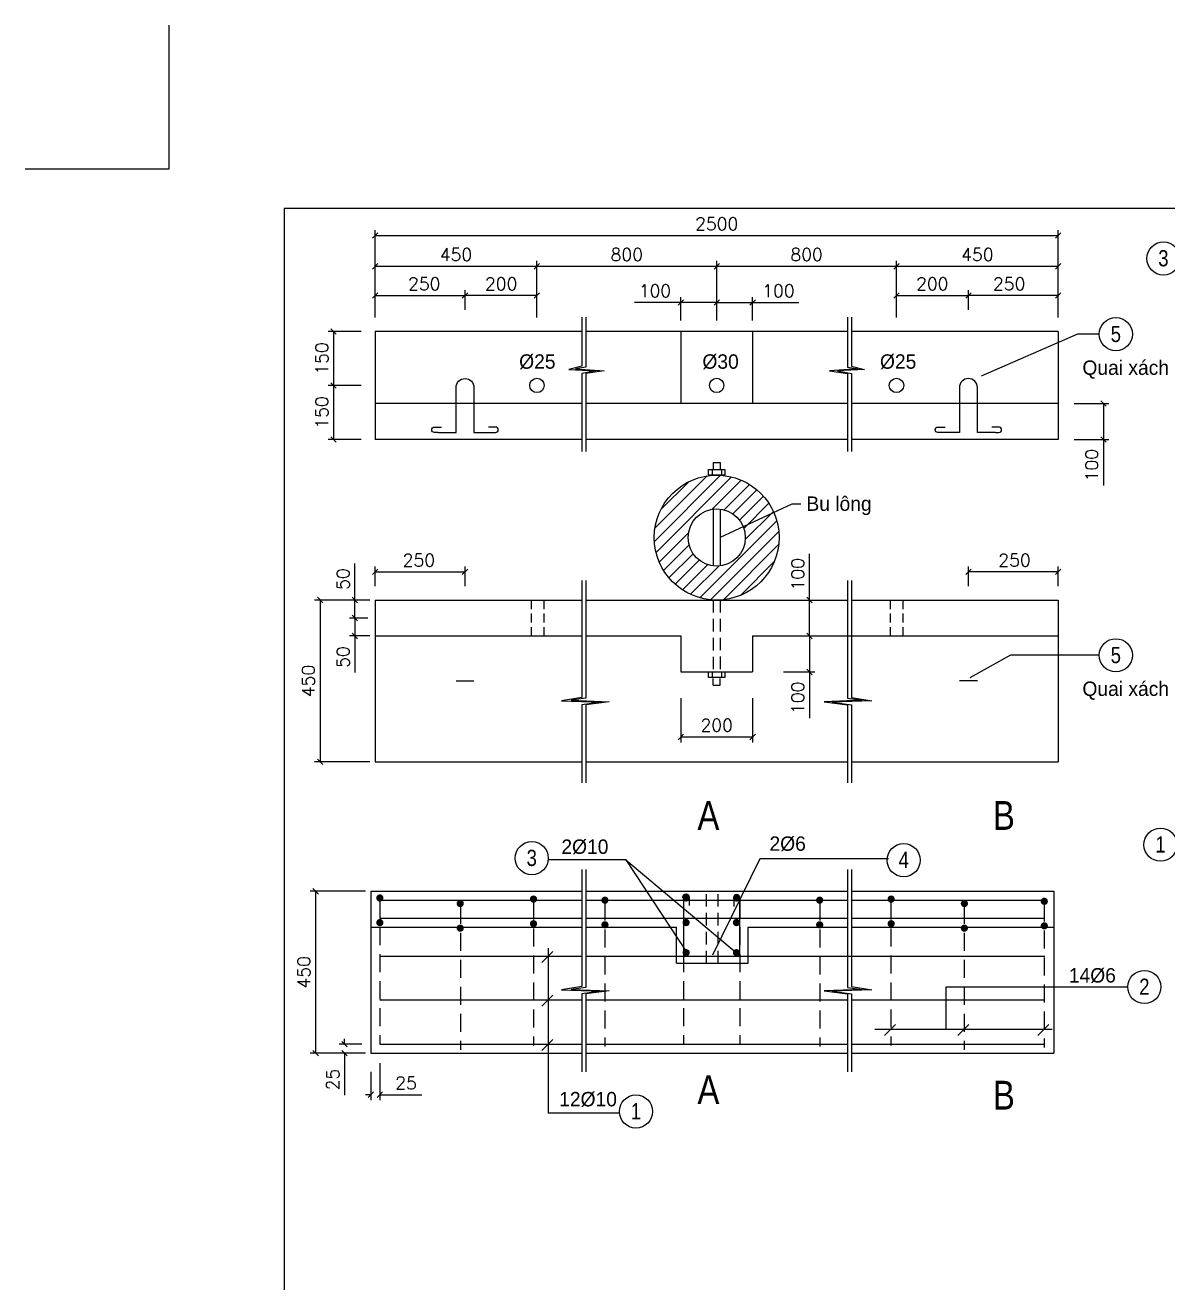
# Model space of a CAD drawing. Extents: x -708 to 4123, y -505 to 6064.
# Drawn here: x -708 to 2470, y 2568 to 6064 of the extents above; entities that cross this region are included whole.
import ezdxf

# ---------------------------------------------------------------- set-up
doc = ezdxf.new("R2010")
doc.units = 0
doc.header["$MEASUREMENT"] = 0
doc.linetypes.add('ACAD_ISO02W100', pattern=[15, 12, -3])
doc.linetypes.add('DASHED', pattern=[0.75, 0.5, -0.25])
doc.layers.get('0').update_dxf_attribs({"linetype": 'CONTINUOUS'})
doc.layers.get('DEFPOINTS').update_dxf_attribs({"linetype": 'CONTINUOUS'})
for name, color, linetype in [('Bold', 1, 'CONTINUOUS'), ('dai', 3, 'CONTINUOUS'), ('dim', 6, 'CONTINUOUS'), ('doc', 1, 'CONTINUOUS'), ('dv02', 4, 'CONTINUOUS'), ('text', 6, 'CONTINUOUS')]:
    doc.layers.add(name, color=color, linetype=linetype)
doc.styles.add('STYLE1', font='simplex.shx')
doc.styles.add('style2', font='VTIMESN_0.TTF', dxfattribs={"height": 40})
doc.styles.add('VN', font='VHELVCN_0.TTF')
doc.dimstyles.new('TL20', dxfattribs={"dimtxt": 35, "dimasz": 15, "dimexe": 15, "dimexo": 15, "dimgap": 15, "dimtad": 1, "dimdec": 0, "dimzin": 0, "dimdsep": 46, "dimtxsty": 'STYLE1', "dimblk1": 'OBLIQUE', "dimblk2": 'OBLIQUE', "dimsah": 1, "dimcen": 15, "dimclrd": 256, "dimclre": 256, "dimclrt": 256, "dimadec": 0, "dimazin": 0, "dimtfac": 1, "dimtdec": 0, "dimtofl": 0, "dimtmove": 0, "dimatfit": 3, "dimldrblk": 'OBLIQUE', "dimfxl": 1, "dimtolj": 1, "dimtzin": 0, "dimlwd": -1, "dimlwe": -1, "dimarcsym": 0})

# ---------------------------------------------------------------- blocks, each defined once
blk = doc.blocks.new('_OBLIQUE')
at = {"color": 0, "linetype": 'ByBlock'}
blk.add_line((-0.5, -0.5), (0.5, 0.5), dxfattribs=at)
blk = doc.blocks.new('*D7')
at = {"layer": 'DEFPOINTS', "color": 0, "ltscale": 2}
for p in [(715.7, 5393.9), (265.7, 5236.8), (715.7, 5236.8)]:
    blk.add_point(p, dxfattribs=at)
at = {"layer": 'dim', "ltscale": 2}
for p, q in [((265.7, 5251.8), (265.7, 5408.9)), ((265.7, 5393.9), (715.7, 5393.9)), ((715.7, 5251.8), (715.7, 5408.9))]:
    blk.add_line(p, q, dxfattribs=at)
at = {"layer": 'dim', "ltscale": 2, "xscale": 15, "yscale": 15, "zscale": 15, "rotation": 180}
blk.add_blockref('_OBLIQUE', (265.7, 5393.9), dxfattribs=at)
at = {"layer": 'dim', "ltscale": 2, "xscale": 15, "yscale": 15, "zscale": 15}
blk.add_blockref('_OBLIQUE', (715.7, 5393.9), dxfattribs=at)
at = {"layer": 'dim', "ltscale": 2, "insert": (490.7, 5426.4), "char_height": 35, "attachment_point": 5, "style": 'STYLE1'}
blk.add_mtext('\\A1;450', dxfattribs=at)
blk = doc.blocks.new('*D8')
at = {"layer": 'DEFPOINTS', "color": 0, "ltscale": 2}
for p in [(1215.7, 5393.9), (715.7, 5236.8), (1215.7, 5236.8)]:
    blk.add_point(p, dxfattribs=at)
at = {"layer": 'dim', "ltscale": 2}
for p, q in [((715.7, 5393.9), (1215.7, 5393.9)), ((1215.7, 5251.8), (1215.7, 5408.9))]:
    blk.add_line(p, q, dxfattribs=at)
at = {"layer": 'dim', "ltscale": 2, "xscale": 15, "yscale": 15, "zscale": 15, "rotation": 180}
blk.add_blockref('_OBLIQUE', (715.7, 5393.9), dxfattribs=at)
at = {"layer": 'dim', "ltscale": 2, "xscale": 15, "yscale": 15, "zscale": 15}
blk.add_blockref('_OBLIQUE', (1215.7, 5393.9), dxfattribs=at)
at = {"layer": 'dim', "ltscale": 2, "insert": (965.7, 5426.4), "char_height": 35, "attachment_point": 5, "style": 'STYLE1'}
blk.add_mtext('\\A1;800', dxfattribs=at)
blk = doc.blocks.new('*D9')
at = {"layer": 'DEFPOINTS', "color": 0, "ltscale": 2}
for p in [(1715.7, 5393.9), (1215.7, 5236.8), (1715.7, 5236.8)]:
    blk.add_point(p, dxfattribs=at)
at = {"layer": 'dim', "ltscale": 2}
for p, q in [((1215.7, 5393.9), (1715.7, 5393.9)), ((1715.7, 5251.8), (1715.7, 5408.9))]:
    blk.add_line(p, q, dxfattribs=at)
at = {"layer": 'dim', "ltscale": 2, "xscale": 15, "yscale": 15, "zscale": 15, "rotation": 180}
blk.add_blockref('_OBLIQUE', (1215.7, 5393.9), dxfattribs=at)
at = {"layer": 'dim', "ltscale": 2, "xscale": 15, "yscale": 15, "zscale": 15}
blk.add_blockref('_OBLIQUE', (1715.7, 5393.9), dxfattribs=at)
at = {"layer": 'dim', "ltscale": 2, "insert": (1465.7, 5426.4), "char_height": 35, "attachment_point": 5, "style": 'STYLE1'}
blk.add_mtext('\\A1;800', dxfattribs=at)
blk = doc.blocks.new('*D10')
at = {"layer": 'DEFPOINTS', "color": 0, "ltscale": 2}
for p in [(2165.7, 5393.9), (1715.7, 5236.8), (2165.7, 5236.8)]:
    blk.add_point(p, dxfattribs=at)
at = {"layer": 'dim', "ltscale": 2}
for p, q in [((1715.7, 5393.9), (2165.7, 5393.9)), ((2165.7, 5251.8), (2165.7, 5408.9))]:
    blk.add_line(p, q, dxfattribs=at)
at = {"layer": 'dim', "ltscale": 2, "xscale": 15, "yscale": 15, "zscale": 15, "rotation": 180}
blk.add_blockref('_OBLIQUE', (1715.7, 5393.9), dxfattribs=at)
at = {"layer": 'dim', "ltscale": 2, "xscale": 15, "yscale": 15, "zscale": 15}
blk.add_blockref('_OBLIQUE', (2165.7, 5393.9), dxfattribs=at)
at = {"layer": 'dim', "ltscale": 2, "insert": (1940.7, 5426.4), "char_height": 35, "attachment_point": 5, "style": 'STYLE1'}
blk.add_mtext('\\A1;450', dxfattribs=at)
blk = doc.blocks.new('*D11')
at = {"layer": 'DEFPOINTS', "color": 0, "ltscale": 2}
for p in [(2165.7, 5479.4), (265.7, 5393.9), (2165.7, 5393.9)]:
    blk.add_point(p, dxfattribs=at)
at = {"layer": 'dim', "ltscale": 2}
for p, q in [((265.7, 5408.9), (265.7, 5494.4)), ((2165.7, 5408.9), (2165.7, 5494.4)), ((265.7, 5479.4), (2165.7, 5479.4))]:
    blk.add_line(p, q, dxfattribs=at)
at = {"layer": 'dim', "ltscale": 2, "xscale": 15, "yscale": 15, "zscale": 15, "rotation": 180}
blk.add_blockref('_OBLIQUE', (265.7, 5479.4), dxfattribs=at)
at = {"layer": 'dim', "ltscale": 2, "xscale": 15, "yscale": 15, "zscale": 15}
blk.add_blockref('_OBLIQUE', (2165.7, 5479.4), dxfattribs=at)
at = {"layer": 'dim', "ltscale": 2, "insert": (1215.7, 5511.9), "char_height": 35, "attachment_point": 5, "style": 'STYLE1'}
blk.add_mtext('\\A1;2500', dxfattribs=at)
blk = doc.blocks.new('*D12')
at = {"layer": 'DEFPOINTS', "color": 0, "ltscale": 2}
for p in [(241.7, 5212.7), (150.1, 5062.7), (241.7, 5062.7)]:
    blk.add_point(p, dxfattribs=at)
at = {"layer": 'dim', "ltscale": 2}
for p, q in [((226.7, 5212.7), (135.1, 5212.7)), ((150.1, 5212.7), (150.1, 5062.7)), ((226.7, 5062.7), (135.1, 5062.7))]:
    blk.add_line(p, q, dxfattribs=at)
at = {"layer": 'dim', "ltscale": 2, "xscale": 15, "yscale": 15, "zscale": 15}
for p, rotation in [((150.1, 5212.7), 90), ((150.1, 5062.7), 270)]:
    blk.add_blockref('_OBLIQUE', p, dxfattribs=dict(at, rotation=rotation))
at = {"layer": 'dim', "ltscale": 2, "insert": (117.6, 5137.7), "char_height": 35, "attachment_point": 5, "rotation": 90, "style": 'STYLE1'}
blk.add_mtext('\\A1;150', dxfattribs=at)
blk = doc.blocks.new('*D13')
at = {"layer": 'DEFPOINTS', "color": 0, "ltscale": 2}
for p in [(241.7, 5062.7), (150.1, 4912.7), (241.7, 4912.7)]:
    blk.add_point(p, dxfattribs=at)
at = {"layer": 'dim', "ltscale": 2}
for p, q in [((226.7, 5062.7), (135.1, 5062.7)), ((150.1, 5062.7), (150.1, 4912.7)), ((226.7, 4912.7), (135.1, 4912.7))]:
    blk.add_line(p, q, dxfattribs=at)
at = {"layer": 'dim', "ltscale": 2, "xscale": 15, "yscale": 15, "zscale": 15}
for p, rotation in [((150.1, 5062.7), 90), ((150.1, 4912.7), 270)]:
    blk.add_blockref('_OBLIQUE', p, dxfattribs=dict(at, rotation=rotation))
at = {"layer": 'dim', "ltscale": 2, "insert": (117.6, 4987.7), "char_height": 35, "attachment_point": 5, "rotation": 90, "style": 'STYLE1'}
blk.add_mtext('\\A1;150', dxfattribs=at)
blk = doc.blocks.new('*D14')
at = {"layer": 'DEFPOINTS', "color": 0, "ltscale": 2}
for p in [(1115.7, 5293.1), (1115.7, 5228.3), (1215.7, 5228.3)]:
    blk.add_point(p, dxfattribs=at)
at = {"layer": 'dim', "ltscale": 2}
for p, q in [((1115.7, 5293.1), (987.4, 5293.1)), ((1115.7, 5243.3), (1115.7, 5308.1)), ((1215.7, 5293.1), (1115.7, 5293.1)), ((1215.7, 5243.3), (1215.7, 5308.1))]:
    blk.add_line(p, q, dxfattribs=at)
at = {"layer": 'dim', "ltscale": 2, "xscale": 15, "yscale": 15, "zscale": 15, "rotation": 180}
blk.add_blockref('_OBLIQUE', (1115.7, 5293.1), dxfattribs=at)
at = {"layer": 'dim', "ltscale": 2, "xscale": 15, "yscale": 15, "zscale": 15}
blk.add_blockref('_OBLIQUE', (1215.7, 5293.1), dxfattribs=at)
at = {"layer": 'dim', "ltscale": 2, "insert": (1044, 5325.6), "char_height": 35, "attachment_point": 5, "style": 'STYLE1'}
blk.add_mtext('\\A1;100', dxfattribs=at)
blk = doc.blocks.new('*D15')
at = {"layer": 'DEFPOINTS', "color": 0, "ltscale": 2}
for p in [(1315.7, 5293.1), (1215.7, 5228.3), (1315.7, 5228.3)]:
    blk.add_point(p, dxfattribs=at)
at = {"layer": 'dim', "ltscale": 2}
for p, q in [((1215.7, 5243.3), (1215.7, 5308.1)), ((1215.7, 5293.1), (1315.7, 5293.1)), ((1315.7, 5243.3), (1315.7, 5308.1)), ((1315.7, 5293.1), (1444, 5293.1))]:
    blk.add_line(p, q, dxfattribs=at)
at = {"layer": 'dim', "ltscale": 2, "xscale": 15, "yscale": 15, "zscale": 15, "rotation": 180}
blk.add_blockref('_OBLIQUE', (1215.7, 5293.1), dxfattribs=at)
at = {"layer": 'dim', "ltscale": 2, "xscale": 15, "yscale": 15, "zscale": 15}
blk.add_blockref('_OBLIQUE', (1315.7, 5293.1), dxfattribs=at)
at = {"layer": 'dim', "ltscale": 2, "insert": (1387.4, 5325.6), "char_height": 35, "attachment_point": 5, "style": 'STYLE1'}
blk.add_mtext('\\A1;100', dxfattribs=at)
blk = doc.blocks.new('*D16')
at = {"layer": 'DEFPOINTS', "color": 0, "ltscale": 2}
for p in [(260.9, 4416.3), (209, 4366.3), (265.7, 4366.3)]:
    blk.add_point(p, dxfattribs=at)
at = {"layer": 'dim', "ltscale": 2}
for p, q in [((245.9, 4416.3), (194, 4416.3)), ((209, 4416.3), (209, 4366.3)), ((250.7, 4366.3), (194, 4366.3)), ((209, 4366.3), (209, 4264.6))]:
    blk.add_line(p, q, dxfattribs=at)
at = {"layer": 'dim', "ltscale": 2, "xscale": 15, "yscale": 15, "zscale": 15}
for p, rotation in [((209, 4416.3), 90), ((209, 4366.3), 270)]:
    blk.add_blockref('_OBLIQUE', p, dxfattribs=dict(at, rotation=rotation))
at = {"layer": 'dim', "ltscale": 2, "insert": (176.5, 4308), "char_height": 35, "attachment_point": 5, "rotation": 90, "style": 'STYLE1'}
blk.add_mtext('\\A1;50', dxfattribs=at)
blk = doc.blocks.new('*D17')
at = {"layer": 'DEFPOINTS', "color": 0, "ltscale": 2}
for p in [(265.7, 4466.3), (112.5, 4016.3), (265.7, 4016.3)]:
    blk.add_point(p, dxfattribs=at)
at = {"layer": 'dim', "ltscale": 2}
for p, q in [((250.7, 4466.3), (97.5, 4466.3)), ((112.5, 4466.3), (112.5, 4016.3)), ((250.7, 4016.3), (97.5, 4016.3))]:
    blk.add_line(p, q, dxfattribs=at)
at = {"layer": 'dim', "ltscale": 2, "xscale": 15, "yscale": 15, "zscale": 15}
for p, rotation in [((112.5, 4466.3), 90), ((112.5, 4016.3), 270)]:
    blk.add_blockref('_OBLIQUE', p, dxfattribs=dict(at, rotation=rotation))
at = {"layer": 'dim', "ltscale": 2, "insert": (80, 4241.3), "char_height": 35, "attachment_point": 5, "rotation": 90, "style": 'STYLE1'}
blk.add_mtext('\\A1;450', dxfattribs=at)
blk = doc.blocks.new('*D18')
at = {"layer": 'DEFPOINTS', "color": 0, "ltscale": 2}
for p in [(1115.7, 4208.5), (1315.7, 4208.5), (1315.7, 4085.6)]:
    blk.add_point(p, dxfattribs=at)
at = {"layer": 'dim', "ltscale": 2}
for p, q in [((1115.7, 4193.5), (1115.7, 4070.6)), ((1315.7, 4193.5), (1315.7, 4070.6)), ((1115.7, 4085.6), (1315.7, 4085.6))]:
    blk.add_line(p, q, dxfattribs=at)
at = {"layer": 'dim', "ltscale": 2, "xscale": 15, "yscale": 15, "zscale": 15, "rotation": 180}
blk.add_blockref('_OBLIQUE', (1115.7, 4085.6), dxfattribs=at)
at = {"layer": 'dim', "ltscale": 2, "xscale": 15, "yscale": 15, "zscale": 15}
blk.add_blockref('_OBLIQUE', (1315.7, 4085.6), dxfattribs=at)
at = {"layer": 'dim', "ltscale": 2, "insert": (1215.7, 4118.1), "char_height": 35, "attachment_point": 5, "style": 'STYLE1'}
blk.add_mtext('\\A1;200', dxfattribs=at)
blk = doc.blocks.new('*D19')
at = {"layer": 'DEFPOINTS', "color": 0, "ltscale": 2}
for p in [(1386.8, 4366.3), (1386.8, 4266.3), (1473.5, 4266.3)]:
    blk.add_point(p, dxfattribs=at)
at = {"layer": 'dim', "ltscale": 2}
for p, q in [((1401.8, 4366.3), (1488.5, 4366.3)), ((1473.5, 4366.3), (1473.5, 4266.3)), ((1401.8, 4266.3), (1488.5, 4266.3)), ((1473.5, 4266.3), (1473.5, 4138))]:
    blk.add_line(p, q, dxfattribs=at)
at = {"layer": 'dim', "ltscale": 2, "xscale": 15, "yscale": 15, "zscale": 15}
for p, rotation in [((1473.5, 4366.3), 90), ((1473.5, 4266.3), 270)]:
    blk.add_blockref('_OBLIQUE', p, dxfattribs=dict(at, rotation=rotation))
at = {"layer": 'dim', "ltscale": 2, "insert": (1441, 4194.6), "char_height": 35, "attachment_point": 5, "rotation": 90, "style": 'STYLE1'}
blk.add_mtext('\\A1;100', dxfattribs=at)
blk = doc.blocks.new('*D20')
at = {"layer": 'DEFPOINTS', "color": 0, "ltscale": 2}
for p in [(1377, 4466.3), (1473.5, 4466.3), (1458.8, 4366.3)]:
    blk.add_point(p, dxfattribs=at)
at = {"layer": 'dim', "ltscale": 2}
for p, q in [((1473.5, 4466.3), (1473.5, 4594.6)), ((1392, 4466.3), (1488.5, 4466.3)), ((1473.5, 4366.3), (1473.5, 4466.3)), ((1473.8, 4366.3), (1488.5, 4366.3))]:
    blk.add_line(p, q, dxfattribs=at)
at = {"layer": 'dim', "ltscale": 2, "xscale": 15, "yscale": 15, "zscale": 15}
for p, rotation in [((1473.5, 4466.3), 90), ((1473.5, 4366.3), 270)]:
    blk.add_blockref('_OBLIQUE', p, dxfattribs=dict(at, rotation=rotation))
at = {"layer": 'dim', "ltscale": 2, "insert": (1441, 4538), "char_height": 35, "attachment_point": 5, "rotation": 90, "style": 'STYLE1'}
blk.add_mtext('\\A1;100', dxfattribs=at)
blk = doc.blocks.new('*D26')
at = {"layer": 'DEFPOINTS', "color": 0}
for p in [(243.6, 3231.6), (180.9, 3206.6), (218.6, 3206.6)]:
    blk.add_point(p, dxfattribs=at)
at = {"layer": 'dim'}
for p, q in [((228.6, 3231.6), (165.9, 3231.6)), ((180.9, 3231.6), (180.9, 3246.6)), ((203.6, 3206.6), (165.9, 3206.6)), ((180.9, 3206.6), (180.9, 3089.9))]:
    blk.add_line(p, q, dxfattribs=at)
at = {"layer": 'dim', "xscale": 15, "yscale": 15, "zscale": 15}
for p, rotation in [((180.9, 3231.6), 270), ((180.9, 3206.6), 90)]:
    blk.add_blockref('_OBLIQUE', p, dxfattribs=dict(at, rotation=rotation))
at = {"layer": 'dim', "insert": (148.4, 3133.3), "char_height": 35, "attachment_point": 5, "rotation": 90, "style": 'STYLE1'}
blk.add_mtext('\\A1;25', dxfattribs=at)
blk = doc.blocks.new('*D25')
at = {"layer": 'DEFPOINTS', "color": 0}
for p in [(253.5, 3656.6), (100.3, 3206.6), (253.5, 3206.6)]:
    blk.add_point(p, dxfattribs=at)
at = {"layer": 'dim'}
for p, q in [((238.5, 3656.6), (85.3, 3656.6)), ((100.3, 3656.6), (100.3, 3206.6)), ((238.5, 3206.6), (85.3, 3206.6))]:
    blk.add_line(p, q, dxfattribs=at)
at = {"layer": 'dim', "xscale": 15, "yscale": 15, "zscale": 15}
for p, rotation in [((100.3, 3656.6), 90), ((100.3, 3206.6), 270)]:
    blk.add_blockref('_OBLIQUE', p, dxfattribs=dict(at, rotation=rotation))
at = {"layer": 'dim', "insert": (67.8, 3431.6), "char_height": 35, "attachment_point": 5, "rotation": 90, "style": 'STYLE1'}
blk.add_mtext('\\A1;450', dxfattribs=at)
blk = doc.blocks.new('*D27')
at = {"layer": 'DEFPOINTS', "color": 0}
for p in [(278.5, 3194.4), (253.5, 3169.4), (278.5, 3091.3)]:
    blk.add_point(p, dxfattribs=at)
at = {"layer": 'dim'}
for p, q in [((253.5, 3154.4), (253.5, 3076.3)), ((278.5, 3179.4), (278.5, 3076.3)), ((253.5, 3091.3), (238.5, 3091.3)), ((278.5, 3091.3), (395.2, 3091.3))]:
    blk.add_line(p, q, dxfattribs=at)
at = {"layer": 'dim', "xscale": 15, "yscale": 15, "zscale": 15}
blk.add_blockref('_OBLIQUE', (253.5, 3091.3), dxfattribs=at)
at = {"layer": 'dim', "xscale": 15, "yscale": 15, "zscale": 15, "rotation": 180}
blk.add_blockref('_OBLIQUE', (278.5, 3091.3), dxfattribs=at)
at = {"layer": 'dim', "insert": (351.8, 3123.8), "char_height": 35, "attachment_point": 5, "style": 'STYLE1'}
blk.add_mtext('\\A1;25', dxfattribs=at)
blk = doc.blocks.new('*D28')
at = {"layer": 'DEFPOINTS', "color": 0, "ltscale": 2}
for p in [(2194.6, 5012.7), (2194.6, 4912.7), (2291.1, 4912.7)]:
    blk.add_point(p, dxfattribs=at)
at = {"layer": 'dim', "ltscale": 2}
for p, q in [((2209.6, 5012.7), (2306.1, 5012.7)), ((2291.1, 5012.7), (2291.1, 4912.7)), ((2209.6, 4912.7), (2306.1, 4912.7)), ((2291.1, 4912.7), (2291.1, 4784.4))]:
    blk.add_line(p, q, dxfattribs=at)
at = {"layer": 'dim', "ltscale": 2, "xscale": 15, "yscale": 15, "zscale": 15}
for p, rotation in [((2291.1, 5012.7), 90), ((2291.1, 4912.7), 270)]:
    blk.add_blockref('_OBLIQUE', p, dxfattribs=dict(at, rotation=rotation))
at = {"layer": 'dim', "ltscale": 2, "insert": (2258.6, 4841), "char_height": 35, "attachment_point": 5, "rotation": 90, "style": 'STYLE1'}
blk.add_mtext('\\A1;100', dxfattribs=at)
blk = doc.blocks.new('*D46')
at = {"layer": 'DEFPOINTS', "color": 0, "ltscale": 2}
for p in [(515.7, 5312.6), (265.7, 5257.5), (515.7, 5257.5)]:
    blk.add_point(p, dxfattribs=at)
at = {"layer": 'dim', "ltscale": 2}
for p, q in [((265.7, 5272.5), (265.7, 5327.6)), ((515.7, 5272.5), (515.7, 5327.6)), ((265.7, 5312.6), (515.7, 5312.6))]:
    blk.add_line(p, q, dxfattribs=at)
at = {"layer": 'dim', "ltscale": 2, "xscale": 15, "yscale": 15, "zscale": 15, "rotation": 180}
blk.add_blockref('_OBLIQUE', (265.7, 5312.6), dxfattribs=at)
at = {"layer": 'dim', "ltscale": 2, "xscale": 15, "yscale": 15, "zscale": 15}
blk.add_blockref('_OBLIQUE', (515.7, 5312.6), dxfattribs=at)
at = {"layer": 'dim', "ltscale": 2, "insert": (402.4, 5345.1), "char_height": 35, "attachment_point": 5, "style": 'STYLE1'}
blk.add_mtext('\\A1;250', dxfattribs=at)
blk = doc.blocks.new('*D47')
at = {"layer": 'DEFPOINTS', "color": 0, "ltscale": 2}
for p in [(515.7, 4544.7), (265.7, 4489.5), (515.7, 4489.5)]:
    blk.add_point(p, dxfattribs=at)
at = {"layer": 'dim', "ltscale": 2}
for p, q in [((265.7, 4504.5), (265.7, 4559.7)), ((265.7, 4544.7), (515.7, 4544.7)), ((515.7, 4504.5), (515.7, 4559.7))]:
    blk.add_line(p, q, dxfattribs=at)
at = {"layer": 'dim', "ltscale": 2, "xscale": 15, "yscale": 15, "zscale": 15, "rotation": 180}
blk.add_blockref('_OBLIQUE', (265.7, 4544.7), dxfattribs=at)
at = {"layer": 'dim', "ltscale": 2, "xscale": 15, "yscale": 15, "zscale": 15}
blk.add_blockref('_OBLIQUE', (515.7, 4544.7), dxfattribs=at)
at = {"layer": 'dim', "ltscale": 2, "insert": (387.4, 4577.2), "char_height": 35, "attachment_point": 5, "style": 'STYLE1'}
blk.add_mtext('\\A1;250', dxfattribs=at)
blk = doc.blocks.new('*D48')
at = {"layer": 'DEFPOINTS', "color": 0, "ltscale": 2}
for p in [(209, 4466.3), (265.7, 4466.3), (260.9, 4416.3)]:
    blk.add_point(p, dxfattribs=at)
at = {"layer": 'dim', "ltscale": 2}
for p, q in [((209, 4466.3), (209, 4568)), ((250.7, 4466.3), (194, 4466.3)), ((209, 4416.3), (209, 4466.3)), ((245.9, 4416.3), (194, 4416.3))]:
    blk.add_line(p, q, dxfattribs=at)
at = {"layer": 'dim', "ltscale": 2, "xscale": 15, "yscale": 15, "zscale": 15}
for p, rotation in [((209, 4466.3), 90), ((209, 4416.3), 270)]:
    blk.add_blockref('_OBLIQUE', p, dxfattribs=dict(at, rotation=rotation))
at = {"layer": 'dim', "ltscale": 2, "insert": (176.5, 4524.6), "char_height": 35, "attachment_point": 5, "rotation": 90, "style": 'STYLE1'}
blk.add_mtext('\\A1;50', dxfattribs=at)
blk = doc.blocks.new('*D50')
at = {"layer": 'DEFPOINTS', "color": 0, "ltscale": 2}
for p in [(1915.7, 4544.7), (1915.7, 4489.5), (2165.7, 4489.5)]:
    blk.add_point(p, dxfattribs=at)
at = {"layer": 'dim', "ltscale": 2}
for p, q in [((1915.7, 4504.5), (1915.7, 4559.7)), ((2165.7, 4544.7), (1915.7, 4544.7)), ((2165.7, 4504.5), (2165.7, 4559.7))]:
    blk.add_line(p, q, dxfattribs=at)
at = {"layer": 'dim', "ltscale": 2, "xscale": 15, "yscale": 15, "zscale": 15, "rotation": 180}
blk.add_blockref('_OBLIQUE', (1915.7, 4544.7), dxfattribs=at)
at = {"layer": 'dim', "ltscale": 2, "xscale": 15, "yscale": 15, "zscale": 15}
blk.add_blockref('_OBLIQUE', (2165.7, 4544.7), dxfattribs=at)
at = {"layer": 'dim', "ltscale": 2, "insert": (2044, 4577.2), "char_height": 35, "attachment_point": 5, "style": 'STYLE1'}
blk.add_mtext('\\A1;250', dxfattribs=at)
blk = doc.blocks.new('*D49')
at = {"layer": 'DEFPOINTS', "color": 0, "ltscale": 2}
for p in [(1915.7, 5312.6), (1915.7, 5257.5), (2165.7, 5257.5)]:
    blk.add_point(p, dxfattribs=at)
at = {"layer": 'dim', "ltscale": 2}
for p, q in [((1915.7, 5272.5), (1915.7, 5327.6)), ((2165.7, 5272.5), (2165.7, 5327.6)), ((2165.7, 5312.6), (1915.7, 5312.6))]:
    blk.add_line(p, q, dxfattribs=at)
at = {"layer": 'dim', "ltscale": 2, "xscale": 15, "yscale": 15, "zscale": 15, "rotation": 180}
blk.add_blockref('_OBLIQUE', (1915.7, 5312.6), dxfattribs=at)
at = {"layer": 'dim', "ltscale": 2, "xscale": 15, "yscale": 15, "zscale": 15}
blk.add_blockref('_OBLIQUE', (2165.7, 5312.6), dxfattribs=at)
at = {"layer": 'dim', "ltscale": 2, "insert": (2029, 5345.1), "char_height": 35, "attachment_point": 5, "style": 'STYLE1'}
blk.add_mtext('\\A1;250', dxfattribs=at)
blk = doc.blocks.new('*D51')
at = {"layer": 'DEFPOINTS', "color": 0, "ltscale": 2}
for p in [(515.7, 5312.6), (515.7, 5257.5), (715.7, 5236.8)]:
    blk.add_point(p, dxfattribs=at)
at = {"layer": 'dim', "ltscale": 2}
for p, q in [((515.7, 5272.5), (515.7, 5327.6)), ((715.7, 5251.8), (715.7, 5327.6)), ((715.7, 5312.6), (515.7, 5312.6))]:
    blk.add_line(p, q, dxfattribs=at)
at = {"layer": 'dim', "ltscale": 2, "xscale": 15, "yscale": 15, "zscale": 15, "rotation": 180}
blk.add_blockref('_OBLIQUE', (515.7, 5312.6), dxfattribs=at)
at = {"layer": 'dim', "ltscale": 2, "xscale": 15, "yscale": 15, "zscale": 15}
blk.add_blockref('_OBLIQUE', (715.7, 5312.6), dxfattribs=at)
at = {"layer": 'dim', "ltscale": 2, "insert": (616.2, 5345.1), "char_height": 35, "attachment_point": 5, "style": 'STYLE1'}
blk.add_mtext('\\A1;200', dxfattribs=at)
blk = doc.blocks.new('*D52')
at = {"layer": 'DEFPOINTS', "color": 0, "ltscale": 2}
for p in [(1915.7, 5312.6), (1915.7, 5257.5), (1715.7, 5236.8)]:
    blk.add_point(p, dxfattribs=at)
at = {"layer": 'dim', "ltscale": 2}
for p, q in [((1715.7, 5251.8), (1715.7, 5327.6)), ((1915.7, 5272.5), (1915.7, 5327.6)), ((1715.7, 5312.6), (1915.7, 5312.6))]:
    blk.add_line(p, q, dxfattribs=at)
at = {"layer": 'dim', "ltscale": 2, "xscale": 15, "yscale": 15, "zscale": 15, "rotation": 180}
blk.add_blockref('_OBLIQUE', (1715.7, 5312.6), dxfattribs=at)
at = {"layer": 'dim', "ltscale": 2, "xscale": 15, "yscale": 15, "zscale": 15}
blk.add_blockref('_OBLIQUE', (1915.7, 5312.6), dxfattribs=at)
at = {"layer": 'dim', "ltscale": 2, "insert": (1815.3, 5345.1), "char_height": 35, "attachment_point": 5, "style": 'STYLE1'}
blk.add_mtext('\\A1;200', dxfattribs=at)
blk = doc.blocks.new('Khung A4')
at = {"layer": 'Bold'}
for p, q in [((196.007, 282.96), (16.007, 282.96)), ((16.007, 282.96), (16.007, 5.5))]:
    blk.add_line(p, q, dxfattribs=at)
at = {"layer": 'DEFPOINTS'}
blk.add_lwpolyline([(0, 308.46), (0, 288.46), (-20, 288.46)], dxfattribs=at)

msp = doc.modelspace()

# ---------------------------------------------------------------- hatches: boundary and pattern name
at = {"layer": 'dv02'}
h = msp.add_hatch(dxfattribs=at)
h.set_pattern_fill('ANSI31', color=256, scale=200, style=0)
h.set_pattern_definition([(45, (-255.068, 114.177), (-17.67767, 17.67767), [])])
h.paths.add_polyline_path([(1042.1, 4639.9, 1), (1389.3, 4639.9, 1)])
h.paths.add_polyline_path([(1295.3, 4639.9, -1), (1136.2, 4639.9, -1)], flags=16)

# ---------------------------------------------------------------- linework, layer by layer
for p, q in [((265.7, 5212.7), (265.7, 4912.7)), ((840.8, 5212.7), (265.7, 5212.7)), ((1579.6, 5212.7), (851.9, 5212.7)), ((1115.7, 5212.7), (1115.7, 5012.7)), ((1315.7, 5212.7), (1315.7, 5012.7)), ((2165.7, 5212.7), (1590.6, 5212.7)), ((2165.7, 5212.7), (2165.7, 4912.7)), ((840.8, 5012.7), (265.7, 5012.7)), ((1579.6, 5012.7), (851.9, 5012.7)), ((2165.7, 5012.7), (1590.6, 5012.7)), ((840.8, 4912.7), (265.7, 4912.7)), ((1579.6, 4912.7), (851.9, 4912.7)), ((2165.7, 4912.7), (1590.6, 4912.7)), ((1202.7, 4829.4), (1202.7, 4813.6)), ((1206.2, 4848.8), (1206.2, 4829.4)), ((1206.2, 4848.8), (1225.2, 4848.8)), ((1225.2, 4848.8), (1225.2, 4829.4)), ((1228.8, 4829.4), (1228.8, 4813.6)), ((1206.2, 4722.1), (1206.2, 4560.9)), ((1225.2, 4718.9), (1225.2, 4560.9)), ((265.7, 4466.3), (265.7, 4016.3)), ((265.7, 4466.3), (840.8, 4466.3)), ((851.9, 4466.3), (1579.6, 4466.3)), ((1590.6, 4466.3), (2165.7, 4466.3)), ((2165.7, 4466.3), (2165.7, 4016.3)), ((265.7, 4366.3), (840.8, 4366.3)), ((851.9, 4366.3), (1115.7, 4366.3)), ((1115.7, 4366.3), (1115.7, 4266.3)), ((1315.7, 4366.3), (1315.7, 4266.3)), ((1315.7, 4366.3), (2165.7, 4366.3)), ((1115.7, 4266.3), (1315.7, 4266.3)), ((1206.2, 4229.2), (1206.2, 4248.6)), ((1225.2, 4229.2), (1225.2, 4248.6)), ((1206.2, 4229.2), (1225.2, 4229.2)), ((265.7, 4016.3), (840.8, 4016.3)), ((851.9, 4016.3), (1579.6, 4016.3)), ((1590.6, 4016.3), (2165.7, 4016.3)), ((253.5, 3656.6), (840.8, 3656.6)), ((253.5, 3656.6), (253.5, 3206.6)), ((851.9, 3656.6), (1579.6, 3656.6)), ((1590.6, 3656.6), (2153.5, 3656.6)), ((2153.5, 3656.6), (2153.5, 3206.6)), ((253.5, 3556.6), (840.8, 3556.6)), ((851.9, 3556.6), (1103.5, 3556.6)), ((1103.5, 3456.6), (1103.5, 3556.6)), ((1303.5, 3456.6), (1303.5, 3556.6)), ((1303.5, 3556.6), (1579.6, 3556.6)), ((1590.6, 3556.6), (2153.5, 3556.6)), ((1103.5, 3456.6), (1303.5, 3456.6)), ((253.5, 3206.6), (840.8, 3206.6)), ((851.9, 3206.6), (1579.6, 3206.6)), ((1590.6, 3206.6), (2153.5, 3206.6))]:
    msp.add_line(p, q)
at = {"color": 6}
for p, q in [((2219.2, 5205.2), (1950.9, 5088.8)), ((2279.7, 5205.2), (2219.2, 5205.2)), ((1424.5, 4733.1), (1225.2, 4639.9)), ((1449.6, 4733.1), (1424.5, 4733.1)), ((2032.7, 4312.7), (1919.5, 4249.9)), ((2279.7, 4312.7), (2032.7, 4312.7)), ((962.6, 3744.2), (746.8, 3744.2)), ((962.6, 3744.2), (1134.6, 3483.7)), ((962.6, 3744.2), (1276.3, 3481.1)), ((1336.1, 3747.3), (1204.2, 3479.6)), ((1693.4, 3747.3), (1336.1, 3747.3))]:
    msp.add_line(p, q, dxfattribs=at)
at = {"color": 4}
for p, q in [((1202.7, 4266.3), (1202.7, 4250.5)), ((1228.8, 4266.3), (1228.8, 4250.5))]:
    msp.add_line(p, q, dxfattribs=at)
msp.add_lwpolyline([(1193.3, 4829.4), (1238.1, 4829.4), (1238.1, 4813.6), (1193.3, 4813.6)], close=True)
msp.add_lwpolyline([(1193.3, 4266.3), (1238.1, 4266.3), (1238.1, 4250.5), (1193.3, 4250.5)], close=True, dxfattribs=at)
for points in [[(1137.2, 3714, 0, 0, 0), (1137.2, 3793.9, 0, 0, 0), (1217.2, 3793.9, 20, 0, 0), (1279, 3793.9, 0, 0, 0)], [(1958.9, 3714, 0, 0, 0), (1958.9, 3793.9, 0, 0, 0), (2038.9, 3793.9, 20, 0, 0), (2100.7, 3793.9, 0, 0, 0)], [(1137.2, 3113.8, 0, 0, 0), (1137.2, 3033.8, 0, 0, 0), (1217.2, 3033.8, 20, 0, 0), (1279, 3033.8, 0, 0, 0)], [(1958.9, 3098.3, 0, 0, 0), (1958.9, 3018.4, 0, 0, 0), (2038.9, 3018.4, 20, 0, 0), (2100.7, 3018.4, 0, 0, 0)]]:
    msp.add_lwpolyline(points, format="xyseb")
at = {"const_width": 10}
for points in [[(273.8, 3638.1, 1), (283.8, 3638.1, 1)], [(711.2, 3635, -1), (701.2, 3635, -1)], [(899.9, 3631.9, 1), (909.9, 3631.9, 1)], [(1125.6, 3638.1, 1), (1135.6, 3638.1, 1)], [(1265.6, 3638.1, 1), (1275.6, 3638.1, 1)], [(1507.1, 3631.9, -1), (1497.1, 3631.9, -1)], [(1695.8, 3635, 1), (1705.8, 3635, 1)], [(2121.8, 3628.8, 1), (2131.8, 3628.8, 1)], [(507.4, 3622.6, -1), (497.4, 3622.6, -1)], [(1899.5, 3622.6, 1), (1909.5, 3622.6, 1)], [(273.8, 3569.7, 1), (283.8, 3569.7, 1)], [(711.2, 3566.6, -1), (701.2, 3566.6, -1)], [(899.9, 3563.6, 1), (909.9, 3563.6, 1)], [(1125.6, 3569.7, 1), (1135.6, 3569.7, 1)], [(1265.6, 3569.7, 1), (1275.6, 3569.7, 1)], [(1507.1, 3563.6, -1), (1497.1, 3563.6, -1)], [(1695.8, 3566.6, 1), (1705.8, 3566.6, 1)], [(2121.8, 3560.5, 1), (2131.8, 3560.5, 1)], [(507.4, 3554.3, -1), (497.4, 3554.3, -1)], [(1899.5, 3554.3, 1), (1909.5, 3554.3, 1)], [(1125.6, 3486.1, 1), (1135.6, 3486.1, 1)], [(1265.6, 3486.1, 1), (1275.6, 3486.1, 1)]]:
    msp.add_lwpolyline(points, format="xyb", close=True, dxfattribs=at)
at = {"color": 4}
for centre in [(715.7, 5062.7), (1215.7, 5062.7), (1715.7, 5062.7)]:
    msp.add_circle(centre, 20, dxfattribs=at)
for radius in [173.6, 79.6]:
    msp.add_circle((1215.7, 4639.9), radius)
at = {"layer": 'dai', "color": 4, "linetype": 'DASHED', "ltscale": 50}
for p, q in [((700, 4466.3), (700, 4366.3)), ((734.5, 4466.3), (734.5, 4366.3)), ((1698.5, 4466.3), (1698.5, 4366.3)), ((1732.9, 4466.3), (1732.9, 4366.3))]:
    msp.add_line(p, q, dxfattribs=at)
at = {"layer": 'dai', "color": 4, "linetype": 'DASHED', "ltscale": 70}
for p, q in [((1206.2, 4466.3), (1206.2, 4266.3)), ((1225.2, 4466.6), (1225.2, 4266.3)), ((1187.4, 3456.6), (1187.4, 3656.6)), ((1219.6, 3456.6), (1219.6, 3656.6))]:
    msp.add_line(p, q, dxfattribs=at)
at = {"layer": 'dai', "color": 1, "linetype": 'ACAD_ISO02W100', "ltscale": 0.2}
for p, q in [((278.5, 3631.6), (840.8, 3631.6)), ((851.9, 3631.6), (1579.6, 3631.6)), ((1590.6, 3631.6), (2127.8, 3631.6)), ((278.5, 3476.5), (840.8, 3476.5)), ((851.9, 3476.5), (2127.8, 3476.5)), ((278.5, 3355.3), (840.8, 3355.3)), ((851.9, 3355.3), (1579.6, 3355.3)), ((1590.6, 3355.3), (2127.8, 3355.3))]:
    msp.add_line(p, q, dxfattribs=at)
at = {"layer": 'dai', "linetype": 'DASHED', "ltscale": 100}
for p, q in [((278.5, 3631.6), (278.5, 3231.6)), ((502.8, 3616.2), (502.8, 3216.2)), ((706.5, 3628.5), (706.5, 3228.5)), ((904.6, 3625.4), (904.6, 3225.4)), ((1123, 3631.6), (1123, 3231.6)), ((1279.6, 3631.6), (1279.6, 3231.6)), ((1502.4, 3625.4), (1502.4, 3225.4)), ((1700.4, 3628.5), (1700.4, 3228.5)), ((1904.2, 3616.2), (1904.2, 3216.2)), ((2126.5, 3622.3), (2126.5, 3222.3))]:
    msp.add_line(p, q, dxfattribs=at)
at = {"layer": 'doc', "ltscale": 2}
for p, q in [((490.7, 4241.3), (540.7, 4241.3)), ((1940.7, 4241.3), (1890.7, 4241.3))]:
    msp.add_line(p, q, dxfattribs=at)
at = {"layer": 'doc'}
for p, q in [((1123, 3631.6), (1123, 3476.5)), ((1279.6, 3476.5), (1279.6, 3631.6)), ((278.5, 3581.6), (840.8, 3581.6)), ((851.9, 3581.6), (1579.6, 3581.6)), ((1590.6, 3581.6), (2127.8, 3581.6)), ((1123, 3476.5), (1279.6, 3476.5)), ((278.5, 3231.6), (840.8, 3231.6)), ((851.9, 3231.6), (1579.6, 3231.6)), ((1590.6, 3231.6), (2127.8, 3231.6))]:
    msp.add_line(p, q, dxfattribs=at)
at = {"layer": 'doc', "color": 1, "ltscale": 10}
for points in [[(440.7, 4931.9), (490.7, 4931.9), (490.7, 5056.9, -1), (540.7, 5056.9), (540.7, 4931.9), (590.7, 4931.9)], [(1990.7, 4931.9), (1940.7, 4931.9), (1940.7, 5056.9, 1), (1890.7, 5056.9), (1890.7, 4931.9), (1840.7, 4931.9)]]:
    msp.add_lwpolyline(points, format="xyb", dxfattribs=at)
at = {"layer": 'doc', "ltscale": 2}
for points in [[(440.7, 4931.9), (430.7, 4931.9, -1), (430.7, 4946.9), (450.7, 4946.9)], [(590.7, 4931.9), (600.7, 4931.9, 1), (600.7, 4946.9), (580.7, 4946.9)], [(1840.7, 4931.9), (1830.7, 4931.9, -1), (1830.7, 4946.9), (1850.7, 4946.9)], [(1990.7, 4931.9), (2000.7, 4931.9, 1), (2000.7, 4946.9), (1980.7, 4946.9)]]:
    msp.add_lwpolyline(points, format="xyb", dxfattribs=at)
at = {"layer": 'doc'}
for points in [[(1121.8, 3638.1), (1121.8, 3640.9, -1), (1139.1, 3640.9), (1139.1, 3616.9)], [(1280.2, 3635.9), (1280.2, 3638.7, 1), (1262.9, 3638.7), (1262.9, 3614.7)]]:
    msp.add_lwpolyline(points, format="xyb", dxfattribs=at)
at = {"layer": 'dv02', "ltscale": 2}
for points in [[(840.8, 5252.1), (840.8, 5116.3), (804.3, 5107.2), (879.8, 5102.9), (840.8, 5095.7), (840.8, 4879)], [(851.9, 5252.1), (851.9, 5113.8), (822.6, 5109), (902.4, 5103.5), (851.9, 5095.7), (851.9, 4879)], [(1579.6, 5252.1), (1579.6, 5113.8), (1608.8, 5109), (1529, 5103.5), (1579.6, 5095.7), (1579.6, 4879)], [(1590.6, 5252.1), (1590.6, 5116.3), (1627.1, 5107.2), (1551.6, 5102.9), (1590.6, 5095.7), (1590.6, 4879)], [(840.8, 4520.9), (840.8, 4195.6), (784.2, 4186.5), (894.5, 4182.8), (840.8, 4175), (840.8, 3958.3)], [(851.9, 4520.9), (851.9, 4193.1), (811, 4187.6), (917, 4183.4), (851.9, 4175), (851.9, 3958.3)], [(1579.6, 4520.9), (1579.6, 4193.1), (1620.4, 4187.6), (1514.4, 4183.4), (1579.6, 4175), (1579.6, 3958.3)], [(1590.6, 4520.9), (1590.6, 4195.6), (1647.2, 4186.5), (1537, 4182.8), (1590.6, 4175), (1590.6, 3958.3)], [(840.8, 3717.1), (840.8, 3391.8), (784.2, 3382.7), (894.5, 3379.1), (840.8, 3371.2), (840.8, 3154.6)], [(851.9, 3717.1), (851.9, 3389.3), (811, 3383.8), (917, 3379.7), (851.9, 3371.2), (851.9, 3154.6)], [(1579.6, 3717.1), (1579.6, 3389.3), (1620.4, 3383.8), (1514.4, 3379.7), (1579.6, 3371.2), (1579.6, 3154.6)], [(1590.6, 3717.1), (1590.6, 3391.8), (1647.2, 3382.7), (1537, 3379.1), (1590.6, 3371.2), (1590.6, 3154.6)]]:
    msp.add_lwpolyline(points, dxfattribs=at)
at = {"layer": 'text'}
for p, q in [((747.1, 3498.9), (747.1, 3041.2)), ((760, 3489.3), (729.3, 3458.7)), ((760, 3368.1), (729.3, 3337.6)), ((1713.3, 3286.2), (1682.7, 3255.6)), ((1917.1, 3286.2), (1886.4, 3255.6)), ((2139.4, 3286.2), (2108.7, 3255.6)), ((1655.9, 3273.4), (2148.5, 3273.4)), ((760, 3244.4), (729.3, 3213.8)), ((747.1, 3041.2), (943.6, 3041.2))]:
    msp.add_line(p, q, dxfattribs=at)
msp.add_lwpolyline([(1854.2, 3273.4), (1854.2, 3390.7), (2359, 3390.7)], dxfattribs=at)
for centre in [(2458.1, 5415.6), (2325.8, 5205.2), (2325.8, 4312.7), (2450.1, 3786.2), (701.3, 3748.8), (1735.8, 3743.3), (2405.1, 3390.7), (991.2, 3044.8)]:
    msp.add_circle(centre, 46.1, dxfattribs=at)

# ---------------------------------------------------------------- block references
at = {"xscale": 20, "yscale": 20, "zscale": 20}
msp.add_blockref('Khung A4', (-307.6, -105), dxfattribs=at)

# ---------------------------------------------------------------- texts
at = {"layer": 'doc', "color": 4, "style": 'VN'}
for s, p in [('A', (1162.1, 3827.4)), ('B', (1983.8, 3827.4)), ('A', (1162.1, 3065.3)), ('B', (1983.8, 3049.9))]:
    msp.add_text(s, height=80, dxfattribs=at).set_placement(p)
at = {"layer": 'text', "color": 1, "style": 'VN'}
for s, p in [('3', (2443.6, 5393.8)), ('5', (2311.4, 5183.4)), ('5', (2311.4, 4290.8)), ('1', (2435.7, 3764.4)), ('3', (686.9, 3727)), ('4', (1721.4, 3721.5)), ('2', (2390.7, 3368.9)), ('1', (976.8, 3023))]:
    msp.add_text(s, height=45, dxfattribs=at).set_placement(p)
at = {"layer": 'text', "style": 'style2'}
for s, p in [('Þ25', (666.3, 5109.2)), ('Þ30', (1175.9, 5109.2)), ('Þ25', (1669.7, 5109.2)), ('Quai xaùch', (2232.8, 5092.2)), ('Bu loâng', (1465.2, 4714.2)), ('Quai xaùch', (2232.8, 4199.7)), ('2Þ6', (1362.5, 3769.2)), ('2Þ10', (783.7, 3760.7)), ('14Þ6', (2195, 3403.1)), ('12Þ10', (777.6, 3058.9))]:
    msp.add_text(s, height=40, dxfattribs=at).set_placement(p)

# ---------------------------------------------------------------- dimensions: what is measured, and where the dimension line sits
at = {"layer": 'dim'}
dim = msp.add_linear_dim(base=(2165.7, 5479.4), p1=(265.7, 5393.9), p2=(2165.7, 5393.9), text='2500', dimstyle='TL20', dxfattribs=at)
dim.commit()
dim.dimension.update_dxf_attribs({"geometry": '*D11', "text_midpoint": (1215.7, 5479.4), "dimtype": 160})
for base, p1, p2, picture, middle in [((715.7, 5393.9), (265.7, 5236.8), (715.7, 5236.8), '*D7', (490.7, 5426.4)), ((1115.7, 5293.1), (1215.7, 5228.3), (1115.7, 5228.3), '*D14', (1044, 5325.6)), ((1315.7, 5293.1), (1215.7, 5228.3), (1315.7, 5228.3), '*D15', (1387.4, 5325.6)), ((1315.7, 4085.6), (1115.7, 4208.5), (1315.7, 4208.5), '*D18', (1215.7, 4118.1)), ((278.5, 3091.3), (253.5, 3169.4), (278.5, 3194.4), '*D27', (351.8, 3123.8))]:
    dim = msp.add_linear_dim(base=base, p1=p1, p2=p2, dimstyle='TL20', dxfattribs=at)
    dim.commit()
    dim.dimension.update_dxf_attribs({"geometry": picture, "text_midpoint": middle})
for base, p1, p2, picture, middle in [((1215.7, 5393.9), (715.7, 5236.8), (1215.7, 5236.8), '*D8', (965.7, 5426.4)), ((1715.7, 5393.9), (1215.7, 5236.8), (1715.7, 5236.8), '*D9', (1465.7, 5426.4))]:
    dim = msp.add_linear_dim(base=base, p1=p1, p2=p2, text='800', dimstyle='TL20', override={"dimse1": 1, "dimtmove": 1}, dxfattribs=at)
    dim.commit()
    dim.dimension.update_dxf_attribs({"geometry": picture, "text_midpoint": middle})
dim = msp.add_linear_dim(base=(2165.7, 5393.9), p1=(1715.7, 5236.8), p2=(2165.7, 5236.8), dimstyle='TL20', override={"dimse1": 1, "dimtmove": 1}, dxfattribs=at)
dim.commit()
dim.dimension.update_dxf_attribs({"geometry": '*D10', "text_midpoint": (1940.7, 5426.4)})
at = {"layer": 'dim', "ltscale": 2}
for base, p1, p2, picture, middle in [((515.7, 5312.6), (265.7, 5257.5), (515.7, 5257.5), '*D46', (402.4, 5312.6)), ((1915.7, 5312.6), (1715.7, 5236.8), (1915.7, 5257.5), '*D52', (1815.3, 5312.6)), ((515.7, 4544.7), (265.7, 4489.5), (515.7, 4489.5), '*D47', (387.4, 4544.7))]:
    dim = msp.add_linear_dim(base=base, p1=p1, p2=p2, dimstyle='TL20', dxfattribs=at)
    dim.commit()
    dim.dimension.update_dxf_attribs({"geometry": picture, "text_midpoint": middle, "dimtype": 160})
for base, p1, p2, picture, middle in [((515.7, 5312.6), (715.7, 5236.8), (515.7, 5257.5), '*D51', (616.2, 5312.6)), ((1915.7, 5312.6), (2165.7, 5257.5), (1915.7, 5257.5), '*D49', (2029, 5312.6)), ((1915.7, 4544.7), (2165.7, 4489.5), (1915.7, 4489.5), '*D50', (2044, 4544.7))]:
    dim = msp.add_linear_dim(base=base, p1=p1, p2=p2, angle=180, dimstyle='TL20', dxfattribs=at)
    dim.commit()
    dim.dimension.update_dxf_attribs({"geometry": picture, "text_midpoint": middle, "dimtype": 160})
at = {"layer": 'dim'}
for base, p1, p2, angle, picture, middle in [((150.1, 5062.7), (241.7, 5212.7), (241.7, 5062.7), 90, '*D12', (117.6, 5137.7)), ((150.1, 4912.7), (241.7, 5062.7), (241.7, 4912.7), 90, '*D13', (117.6, 4987.7)), ((2291.1, 4912.7), (2194.6, 5012.7), (2194.6, 4912.7), 90, '*D28', (2258.6, 4841)), ((1473.5, 4466.3), (1458.8, 4366.3), (1377, 4466.3), 90, '*D20', (1441, 4538)), ((209, 4466.3), (260.9, 4416.3), (265.7, 4466.3), 270, '*D48', (176.5, 4524.6)), ((112.5, 4016.3), (265.7, 4466.3), (265.7, 4016.3), 90, '*D17', (80, 4241.3)), ((209, 4366.3), (260.9, 4416.3), (265.7, 4366.3), 90, '*D16', (176.5, 4308)), ((1473.5, 4266.3), (1386.8, 4366.3), (1386.8, 4266.3), 90, '*D19', (1441, 4194.6)), ((100.3, 3206.6), (253.5, 3656.6), (253.5, 3206.6), 90, '*D25', (67.8, 3431.6)), ((180.9, 3206.6), (243.6, 3231.6), (218.6, 3206.6), 90, '*D26', (148.4, 3133.3))]:
    dim = msp.add_linear_dim(base=base, p1=p1, p2=p2, angle=angle, dimstyle='TL20', dxfattribs=at)
    dim.commit()
    dim.dimension.update_dxf_attribs({"geometry": picture, "text_midpoint": middle})

doc.saveas('drawing.dxf')
